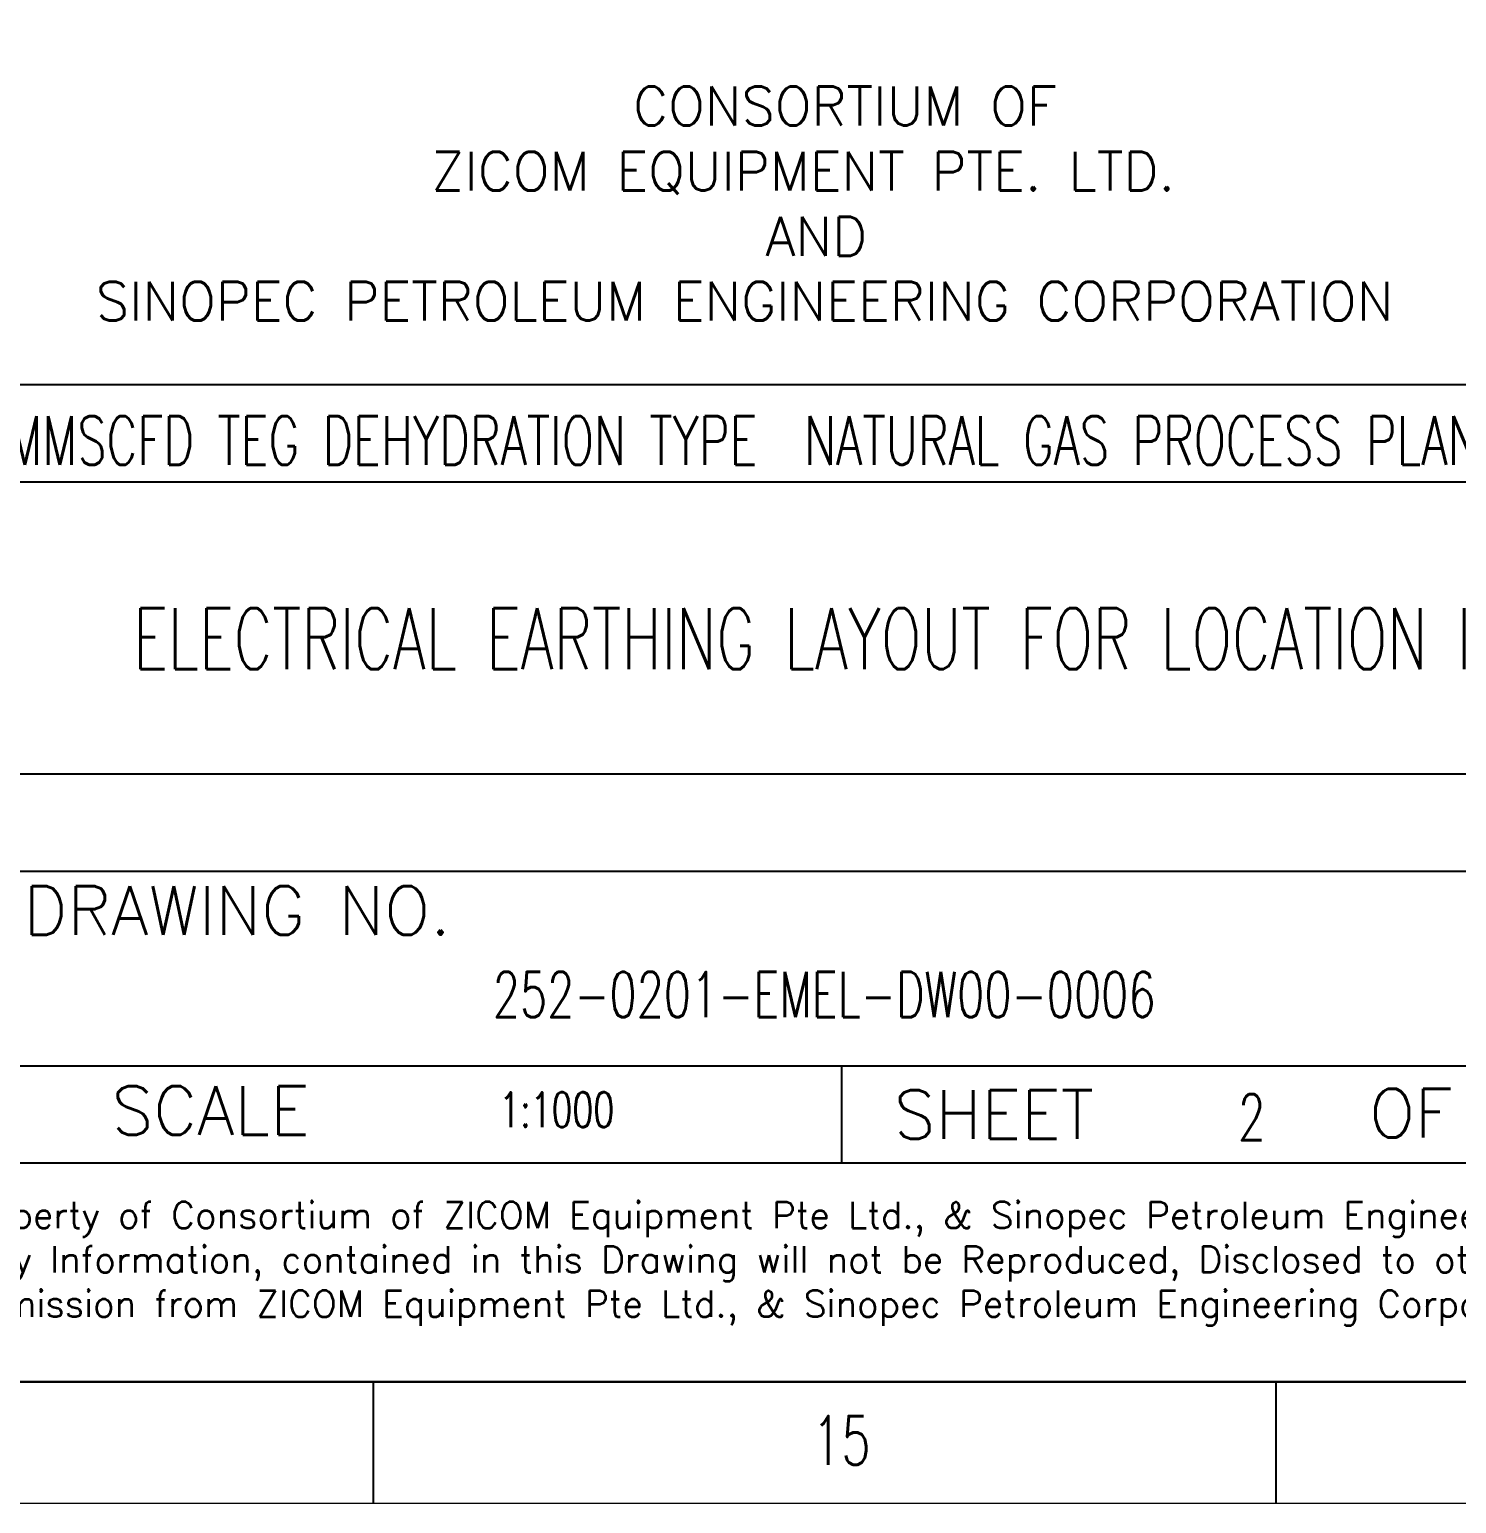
# Model space of a CAD drawing. Header units: millimetres. Extents: x -10011772 to -8149599, y 2847708 to 3434448.
# Drawn here: x -8273077 to -8191110, y 2847708 to 2932370 of the extents above; entities that cross this region are included whole.
import ezdxf
from ezdxf.enums import TextEntityAlignment as Align

# ---------------------------------------------------------------- set-up
doc = ezdxf.new("R2010")
doc.units = ezdxf.units.MM
doc.layers.add('TEG BORDER', color=7, linetype='Continuous')
doc.styles.add('HZTXT', font='simplexs.shx', dxfattribs={"width": 0.7, "bigfont": 'hztxt.shx'})
doc.styles.add('TEG BORDER', font='txt_qlt.shx', dxfattribs={"width": 0.7, "bigfont": 'hztxt.shx'})

# ---------------------------------------------------------------- blocks, each defined once
blk = doc.blocks.new('252 BORDER A2')
for p, q in [((489, 5), (589, 5)), ((519.75, 0), (519.75, 5)), ((556.875, 0), (556.875, 5))]:
    blk.add_line(p, q)
at = {"color": 5, "lineweight": 15}
blk.add_lwpolyline([(0, 420), (594, 420), (594, 0), (0, 0)], close=True, dxfattribs=at)
blk.add_lwpolyline([(5, 415), (589, 415), (589, 5), (5, 5)], close=True)
at = {"layer": 'TEG BORDER'}
for p, q in [((489, 46), (589, 46)), ((489, 42), (589, 42)), ((489, 30), (589, 30)), ((489, 26), (589, 26)), ((504, 18), (574, 18)), ((539, 18), (539, 14)), ((489, 14), (589, 14)), ((489, 14), (589, 14))]:
    blk.add_line(p, q, dxfattribs=at)
at = {"insert": (537.797, 1.593), "char_height": 2, "width": 2, "attachment_point": 7, "style": 'TEG BORDER'}
blk.add_mtext('\\pi2.2204e-016;15', dxfattribs=at)
at = {"layer": 'TEG BORDER', "color": 7, "style": 'TEG BORDER'}
for s, height, p in [('CONSORTIUM OF', 1.6, (530.433, 56.656)), ('ZICOM EQUIPMENT PTE. LTD.', 1.6, (522.131, 53.978)), ('AND', 1.6, (535.871, 51.3)), ('SINOPEC PETROLEUM ENGINEERING CORPORATION', 1.6, (508.34, 48.631)), ('This Drawing is Property of Consortium of ZICOM Equipment Pte Ltd., & Sinopec Petroleum Engineering', 1.0875, (490.561, 11.315)), ('Corporation and any Information, contained in this Drawing will not be Reproduced, Disclosed to others without', 1.0875, (490.612, 9.492)), ('Explicit Written Permission from ZICOM Equipment Pte Ltd., & Sinopec Petroleum Engineering Corporation.', 1.0875, (490.561, 7.67))]:
    blk.add_text(s, height=height, dxfattribs=at).set_placement(p)
at = {"layer": 'TEG BORDER', "style": 'TEG BORDER'}
for s, p in [(' DRAWING NO.', (504, 23.382)), ('SCALE', (508.99, 15.164)), ('SHEET', (541.151, 15)), ('OF', (560.691, 15.055))]:
    blk.add_text(s, height=2, dxfattribs=at).set_placement(p)
at = {"layer": 'TEG BORDER', "lineweight": 25, "insert": (495.73, 44.204), "char_height": 2, "width": 100, "attachment_point": 4, "style": 'TEG BORDER'}
blk.add_mtext('\\pt8.5888;2 {\\H1.5x;x\\H0.66667x; 75  MMSCFD TEG DEHYDRATION TYPE  NATURAL GAS PROCESS PLANT}', dxfattribs=at)

msp = doc.modelspace()

# ---------------------------------------------------------------- block references
at = {"color": 9, "xscale": 1397, "yscale": 1397, "zscale": 1397}
msp.add_blockref('252 BORDER A2', (-8979417, 2847708), dxfattribs=at)

# ---------------------------------------------------------------- texts
at = {"style": 'HZTXT', "width": 0.7}
for s, height, p in [('ELECTRICAL EARTHING LAYOUT FOR LOCATION I', 3500, (-8228685, 2897377)), ('252-0201-EMEL-DW00-0006', 2600, (-8227434, 2876937)), ('1:1000', 2000, (-8242791, 2870327)), ('2', 2640, (-8202874, 2869893))]:
    msp.add_text(s, height=height, dxfattribs=at).set_placement(p, align=Align.MIDDLE_CENTER)

doc.saveas('drawing.dxf')
